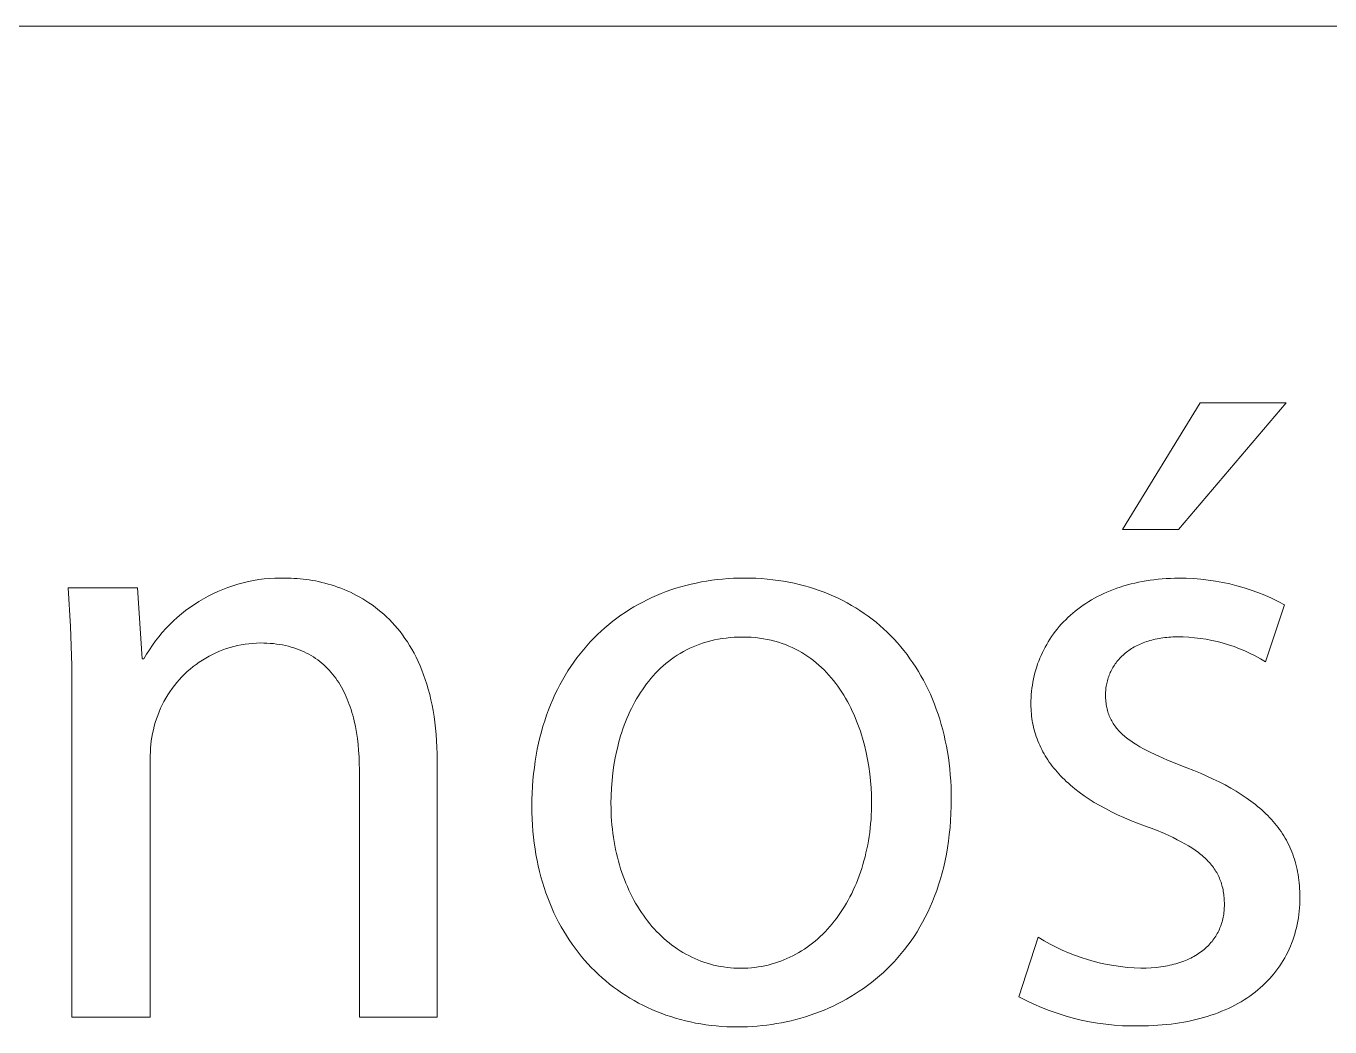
# Model space of a CAD drawing. Header units: millimetres. Extents: x 2840 to 6121, y 744 to 3036.
# Drawn here: x 5640.54 to 5688.84, y 798.66 to 835.74 of the extents above; entities that cross this region are included whole.
import ezdxf

# ---------------------------------------------------------------- set-up
doc = ezdxf.new("R2010")
doc.units = ezdxf.units.MM
doc.header["$MEASUREMENT"] = 0
doc.layers.add('Domyślny', color=7, linetype='Continuous', true_color=0x000000)

msp = doc.modelspace()

# ---------------------------------------------------------------- linework, layer by layer
at = {"layer": 'Domyślny', "color": 18, "lineweight": 15, "true_color": 0x000000}
for p, q in [((4880.999, 835.742), (6117.84, 835.742)), ((5681.152, 817.088), (5684.036, 821.787)), ((5687.227, 821.787), (5683.228, 817.088)), ((5684.036, 821.787), (5687.227, 821.787)), ((5683.228, 817.088), (5681.152, 817.088)), ((5642.184, 813.493), (5642.1, 814.931)), ((5642.1, 814.931), (5644.668, 814.931)), ((5644.668, 814.931), (5644.832, 812.297)), ((5647.823, 814.872), (5648.008, 814.943)), ((5648.008, 814.943), (5648.196, 815.007)), ((5648.196, 815.007), (5648.386, 815.065)), ((5648.386, 815.065), (5648.578, 815.117)), ((5648.578, 815.117), (5648.771, 815.162)), ((5648.771, 815.162), (5648.966, 815.201)), ((5648.966, 815.201), (5649.162, 815.233)), ((5649.162, 815.233), (5649.359, 815.258)), ((5649.359, 815.258), (5649.557, 815.276)), ((5649.557, 815.276), (5649.755, 815.288)), ((5649.755, 815.288), (5649.954, 815.293)), ((5649.954, 815.293), (5650.153, 815.291)), ((5650.153, 815.291), (5650.257, 815.29)), ((5650.257, 815.29), (5650.363, 815.287)), ((5650.363, 815.287), (5650.47, 815.282)), ((5650.47, 815.282), (5650.579, 815.275)), ((5650.579, 815.275), (5650.69, 815.266)), ((5650.69, 815.266), (5650.801, 815.254)), ((5650.801, 815.254), (5650.914, 815.24)), ((5650.914, 815.24), (5651.028, 815.224)), ((5651.028, 815.224), (5651.142, 815.205)), ((5651.142, 815.205), (5651.258, 815.184)), ((5651.258, 815.184), (5651.374, 815.16)), ((5651.374, 815.16), (5651.491, 815.133)), ((5651.491, 815.133), (5651.608, 815.104)), ((5651.608, 815.104), (5651.725, 815.072)), ((5651.725, 815.072), (5651.843, 815.037)), ((5651.843, 815.037), (5651.961, 815)), ((5651.961, 815), (5652.079, 814.959)), ((5652.079, 814.959), (5652.198, 814.915)), ((5664.612, 814.913), (5664.797, 814.969)), ((5664.797, 814.969), (5664.983, 815.02)), ((5664.983, 815.02), (5665.172, 815.067)), ((5665.172, 815.067), (5665.363, 815.109)), ((5665.363, 815.109), (5665.555, 815.148)), ((5665.555, 815.148), (5665.749, 815.181)), ((5665.749, 815.181), (5665.945, 815.211)), ((5665.945, 815.211), (5666.143, 815.235)), ((5666.143, 815.235), (5666.342, 815.256)), ((5666.342, 815.256), (5666.543, 815.272)), ((5666.543, 815.272), (5666.746, 815.283)), ((5666.746, 815.283), (5666.949, 815.29)), ((5666.949, 815.29), (5667.155, 815.292)), ((5667.155, 815.292), (5667.368, 815.29)), ((5667.368, 815.29), (5667.578, 815.283)), ((5667.578, 815.283), (5667.787, 815.271)), ((5667.787, 815.271), (5667.993, 815.254)), ((5667.993, 815.254), (5668.197, 815.232)), ((5668.197, 815.232), (5668.399, 815.206)), ((5668.399, 815.206), (5668.598, 815.175)), ((5668.598, 815.175), (5668.795, 815.14)), ((5668.795, 815.14), (5668.989, 815.1)), ((5668.989, 815.1), (5669.181, 815.056)), ((5669.181, 815.056), (5669.371, 815.007)), ((5669.371, 815.007), (5669.557, 814.954)), ((5669.557, 814.954), (5669.741, 814.896)), ((5680.95, 814.916), (5681.077, 814.96)), ((5681.077, 814.96), (5681.207, 815)), ((5681.207, 815), (5681.339, 815.039)), ((5681.339, 815.039), (5681.474, 815.074)), ((5681.474, 815.074), (5681.61, 815.107)), ((5681.61, 815.107), (5681.749, 815.138)), ((5681.749, 815.138), (5681.889, 815.165)), ((5681.889, 815.165), (5682.032, 815.19)), ((5682.032, 815.19), (5682.177, 815.212)), ((5682.177, 815.212), (5682.324, 815.231)), ((5682.324, 815.231), (5682.473, 815.248)), ((5682.473, 815.248), (5682.624, 815.261)), ((5682.624, 815.261), (5682.778, 815.272)), ((5682.778, 815.272), (5682.933, 815.28)), ((5682.933, 815.28), (5683.09, 815.284)), ((5683.09, 815.284), (5683.25, 815.286)), ((5683.25, 815.286), (5683.521, 815.283)), ((5683.521, 815.283), (5683.793, 815.271)), ((5683.793, 815.271), (5684.064, 815.25)), ((5684.064, 815.25), (5684.334, 815.22)), ((5684.334, 815.22), (5684.603, 815.181)), ((5684.603, 815.181), (5684.87, 815.132)), ((5684.87, 815.132), (5685.136, 815.075)), ((5685.136, 815.075), (5685.399, 815.009)), ((5685.399, 815.009), (5685.661, 814.934)), ((5685.661, 814.934), (5685.919, 814.85)), ((5646.937, 814.425), (5647.108, 814.527)), ((5647.108, 814.527), (5647.282, 814.622)), ((5647.282, 814.622), (5647.459, 814.711)), ((5647.459, 814.711), (5647.64, 814.795)), ((5647.64, 814.795), (5647.823, 814.872)), ((5652.198, 814.915), (5652.315, 814.868)), ((5652.315, 814.868), (5652.433, 814.818)), ((5652.433, 814.818), (5652.551, 814.765)), ((5652.551, 814.765), (5652.667, 814.709)), ((5652.667, 814.709), (5652.784, 814.649)), ((5652.784, 814.649), (5652.899, 814.586)), ((5652.899, 814.586), (5653.014, 814.519)), ((5653.014, 814.519), (5653.128, 814.449)), ((5653.128, 814.449), (5653.241, 814.375)), ((5663.381, 814.405), (5663.55, 814.49)), ((5663.55, 814.49), (5663.721, 814.571)), ((5663.721, 814.571), (5663.895, 814.648)), ((5663.895, 814.648), (5664.071, 814.721)), ((5664.071, 814.721), (5664.249, 814.789)), ((5664.249, 814.789), (5664.429, 814.853)), ((5664.429, 814.853), (5664.612, 814.913)), ((5669.741, 814.896), (5669.923, 814.834)), ((5669.923, 814.834), (5670.102, 814.768)), ((5670.102, 814.768), (5670.278, 814.697)), ((5670.278, 814.697), (5670.451, 814.623)), ((5670.451, 814.623), (5670.622, 814.544)), ((5670.622, 814.544), (5670.79, 814.461)), ((5670.79, 814.461), (5670.955, 814.374)), ((5679.905, 814.419), (5680.011, 814.484)), ((5680.011, 814.484), (5680.121, 814.546)), ((5680.121, 814.546), (5680.232, 814.606)), ((5680.232, 814.606), (5680.346, 814.663)), ((5680.346, 814.663), (5680.462, 814.719)), ((5680.462, 814.719), (5680.581, 814.772)), ((5680.581, 814.772), (5680.701, 814.822)), ((5680.701, 814.822), (5680.825, 814.87)), ((5680.825, 814.87), (5680.95, 814.916)), ((5685.919, 814.85), (5686.175, 814.757)), ((5686.175, 814.757), (5686.427, 814.656)), ((5686.427, 814.656), (5686.676, 814.546)), ((5686.676, 814.546), (5686.92, 814.428)), ((5646.139, 813.836), (5646.291, 813.964)), ((5646.291, 813.964), (5646.446, 814.088)), ((5646.446, 814.088), (5646.606, 814.206)), ((5646.606, 814.206), (5646.77, 814.318)), ((5646.77, 814.318), (5646.937, 814.425)), ((5653.241, 814.375), (5653.353, 814.298)), ((5653.353, 814.298), (5653.464, 814.217)), ((5653.464, 814.217), (5653.574, 814.132)), ((5653.574, 814.132), (5653.682, 814.043)), ((5653.682, 814.043), (5653.788, 813.95)), ((5662.576, 813.917), (5662.732, 814.022)), ((5662.732, 814.022), (5662.89, 814.124)), ((5662.89, 814.124), (5663.051, 814.222)), ((5663.051, 814.222), (5663.215, 814.315)), ((5663.215, 814.315), (5663.381, 814.405)), ((5670.955, 814.374), (5671.117, 814.282)), ((5671.117, 814.282), (5671.276, 814.187)), ((5671.276, 814.187), (5671.432, 814.088)), ((5671.432, 814.088), (5671.585, 813.985)), ((5671.585, 813.985), (5671.735, 813.878)), ((5679.225, 813.912), (5679.314, 813.99)), ((5679.314, 813.99), (5679.407, 814.067)), ((5679.407, 814.067), (5679.501, 814.141)), ((5679.501, 814.141), (5679.599, 814.214)), ((5679.599, 814.214), (5679.698, 814.284)), ((5679.698, 814.284), (5679.8, 814.353)), ((5679.8, 814.353), (5679.905, 814.419)), ((5687.161, 814.302), (5686.451, 812.194)), ((5686.92, 814.428), (5687.161, 814.302)), ((5642.227, 812.054), (5642.184, 813.493)), ((5645.713, 813.42), (5645.85, 813.563)), ((5645.85, 813.563), (5645.992, 813.702)), ((5645.992, 813.702), (5646.139, 813.836)), ((5653.788, 813.95), (5653.893, 813.853)), ((5653.893, 813.853), (5653.996, 813.752)), ((5653.996, 813.752), (5654.098, 813.648)), ((5654.098, 813.648), (5654.197, 813.538)), ((5654.197, 813.538), (5654.295, 813.425)), ((5661.982, 813.453), (5662.126, 813.575)), ((5662.126, 813.575), (5662.273, 813.693)), ((5662.273, 813.693), (5662.423, 813.807)), ((5662.423, 813.807), (5662.576, 813.917)), ((5671.735, 813.878), (5671.882, 813.767)), ((5671.882, 813.767), (5672.026, 813.653)), ((5672.026, 813.653), (5672.166, 813.534)), ((5672.166, 813.534), (5672.304, 813.412)), ((5678.74, 813.403), (5678.814, 813.492)), ((5678.814, 813.492), (5678.891, 813.58)), ((5678.891, 813.58), (5678.971, 813.665)), ((5678.971, 813.665), (5679.053, 813.749)), ((5679.053, 813.749), (5679.138, 813.831)), ((5679.138, 813.831), (5679.225, 813.912)), ((5645.331, 812.963), (5645.453, 813.119)), ((5645.453, 813.119), (5645.58, 813.272)), ((5645.58, 813.272), (5645.713, 813.42)), ((5654.295, 813.425), (5654.39, 813.307)), ((5654.39, 813.307), (5654.483, 813.185)), ((5654.483, 813.185), (5654.574, 813.059)), ((5654.574, 813.059), (5654.662, 812.928)), ((5661.437, 812.926), (5661.569, 813.063)), ((5661.569, 813.063), (5661.703, 813.197)), ((5661.703, 813.197), (5661.841, 813.327)), ((5661.841, 813.327), (5661.982, 813.453)), ((5666.039, 812.998), (5665.9, 812.966)), ((5666.181, 813.027), (5666.039, 812.998)), ((5666.325, 813.051), (5666.181, 813.027)), ((5666.472, 813.071), (5666.325, 813.051)), ((5666.622, 813.087), (5666.472, 813.071)), ((5666.775, 813.098), (5666.622, 813.087)), ((5666.931, 813.105), (5666.775, 813.098)), ((5667.089, 813.107), (5666.931, 813.105)), ((5667.248, 813.105), (5667.089, 813.107)), ((5667.404, 813.097), (5667.248, 813.105)), ((5667.556, 813.085), (5667.404, 813.097)), ((5667.706, 813.068), (5667.556, 813.085)), ((5667.853, 813.047), (5667.706, 813.068)), ((5667.997, 813.021), (5667.853, 813.047)), ((5668.138, 812.99), (5667.997, 813.021)), ((5668.276, 812.955), (5668.138, 812.99)), ((5672.304, 813.412), (5672.438, 813.286)), ((5672.438, 813.286), (5672.569, 813.157)), ((5672.569, 813.157), (5672.697, 813.024)), ((5672.697, 813.024), (5672.821, 812.887)), ((5678.407, 812.934), (5678.468, 813.031)), ((5678.468, 813.031), (5678.532, 813.126)), ((5678.532, 813.126), (5678.599, 813.22)), ((5678.599, 813.22), (5678.668, 813.312)), ((5678.668, 813.312), (5678.74, 813.403)), ((5682.24, 812.996), (5682.176, 812.979)), ((5682.306, 813.013), (5682.24, 812.996)), ((5682.373, 813.028), (5682.306, 813.013)), ((5682.441, 813.042), (5682.373, 813.028)), ((5682.51, 813.055), (5682.441, 813.042)), ((5682.581, 813.067), (5682.51, 813.055)), ((5682.652, 813.077), (5682.581, 813.067)), ((5682.725, 813.086), (5682.652, 813.077)), ((5682.798, 813.094), (5682.725, 813.086)), ((5682.873, 813.1), (5682.798, 813.094)), ((5682.949, 813.105), (5682.873, 813.1)), ((5683.026, 813.109), (5682.949, 813.105)), ((5683.105, 813.111), (5683.026, 813.109)), ((5683.184, 813.111), (5683.105, 813.111)), ((5683.399, 813.109), (5683.184, 813.111)), ((5683.614, 813.099), (5683.399, 813.109)), ((5683.828, 813.081), (5683.614, 813.099)), ((5684.041, 813.056), (5683.828, 813.081)), ((5684.253, 813.023), (5684.041, 813.056)), ((5684.464, 812.984), (5684.253, 813.023)), ((5644.997, 812.469), (5645.103, 812.637)), ((5645.103, 812.637), (5645.214, 812.802)), ((5645.214, 812.802), (5645.331, 812.963)), ((5647.569, 812.522), (5647.442, 812.462)), ((5647.699, 812.579), (5647.569, 812.522)), ((5647.831, 812.63), (5647.699, 812.579)), ((5647.964, 812.677), (5647.831, 812.63)), ((5648.099, 812.719), (5647.964, 812.677)), ((5648.235, 812.757), (5648.099, 812.719)), ((5648.372, 812.79), (5648.235, 812.757)), ((5648.511, 812.818), (5648.372, 812.79)), ((5648.65, 812.842), (5648.511, 812.818)), ((5648.79, 812.861), (5648.65, 812.842)), ((5648.931, 812.874), (5648.79, 812.861)), ((5649.072, 812.883), (5648.931, 812.874)), ((5649.213, 812.887), (5649.072, 812.883)), ((5649.339, 812.886), (5649.213, 812.887)), ((5649.462, 812.881), (5649.339, 812.886)), ((5649.583, 812.874), (5649.462, 812.881)), ((5649.701, 812.863), (5649.583, 812.874)), ((5649.816, 812.849), (5649.701, 812.863)), ((5649.93, 812.833), (5649.816, 812.849)), ((5650.04, 812.813), (5649.93, 812.833)), ((5650.149, 812.791), (5650.04, 812.813)), ((5650.255, 812.766), (5650.149, 812.791)), ((5650.358, 812.738), (5650.255, 812.766)), ((5650.459, 812.707), (5650.358, 812.738)), ((5650.558, 812.674), (5650.459, 812.707)), ((5650.654, 812.638), (5650.558, 812.674)), ((5650.749, 812.599), (5650.654, 812.638)), ((5650.84, 812.558), (5650.749, 812.599)), ((5650.93, 812.514), (5650.84, 812.558)), ((5651.017, 812.468), (5650.93, 812.514)), ((5654.662, 812.928), (5654.747, 812.793)), ((5654.747, 812.793), (5654.83, 812.652)), ((5654.83, 812.652), (5654.911, 812.508)), ((5654.911, 812.508), (5654.988, 812.358)), ((5661.062, 812.489), (5661.184, 812.639)), ((5661.184, 812.639), (5661.309, 812.784)), ((5661.309, 812.784), (5661.437, 812.926)), ((5664.888, 812.568), (5664.773, 812.502)), ((5665.005, 812.631), (5664.888, 812.568)), ((5665.125, 812.69), (5665.005, 812.631)), ((5665.247, 812.745), (5665.125, 812.69)), ((5665.372, 812.797), (5665.247, 812.745)), ((5665.5, 812.845), (5665.372, 812.797)), ((5665.631, 812.889), (5665.5, 812.845)), ((5665.764, 812.929), (5665.631, 812.889)), ((5665.9, 812.966), (5665.764, 812.929)), ((5668.411, 812.916), (5668.276, 812.955)), ((5668.544, 812.873), (5668.411, 812.916)), ((5668.673, 812.826), (5668.544, 812.873)), ((5668.8, 812.775), (5668.673, 812.826)), ((5668.923, 812.72), (5668.8, 812.775)), ((5669.044, 812.661), (5668.923, 812.72)), ((5669.162, 812.598), (5669.044, 812.661)), ((5669.278, 812.532), (5669.162, 812.598)), ((5669.39, 812.463), (5669.278, 812.532)), ((5672.821, 812.887), (5672.942, 812.747)), ((5672.942, 812.747), (5673.06, 812.603)), ((5673.06, 812.603), (5673.174, 812.456)), ((5678.141, 812.428), (5678.189, 812.532)), ((5678.189, 812.532), (5678.239, 812.634)), ((5678.239, 812.634), (5678.292, 812.735)), ((5678.292, 812.735), (5678.348, 812.835)), ((5678.348, 812.835), (5678.407, 812.934)), ((5681.26, 812.51), (5681.217, 812.474)), ((5681.304, 812.545), (5681.26, 812.51)), ((5681.35, 812.58), (5681.304, 812.545)), ((5681.396, 812.614), (5681.35, 812.58)), ((5681.444, 812.646), (5681.396, 812.614)), ((5681.493, 812.678), (5681.444, 812.646)), ((5681.543, 812.709), (5681.493, 812.678)), ((5681.595, 812.739), (5681.543, 812.709)), ((5681.648, 812.767), (5681.595, 812.739)), ((5681.702, 812.795), (5681.648, 812.767)), ((5681.757, 812.822), (5681.702, 812.795)), ((5681.813, 812.848), (5681.757, 812.822)), ((5681.871, 812.872), (5681.813, 812.848)), ((5681.929, 812.896), (5681.871, 812.872)), ((5681.989, 812.918), (5681.929, 812.896)), ((5682.05, 812.94), (5681.989, 812.918)), ((5682.112, 812.96), (5682.05, 812.94)), ((5682.176, 812.979), (5682.112, 812.96)), ((5684.674, 812.936), (5684.464, 812.984)), ((5684.882, 812.882), (5684.674, 812.936)), ((5685.088, 812.82), (5684.882, 812.882)), ((5685.291, 812.751), (5685.088, 812.82)), ((5685.492, 812.675), (5685.291, 812.751)), ((5685.69, 812.593), (5685.492, 812.675)), ((5685.886, 812.503), (5685.69, 812.593)), ((5642.231, 810.615), (5642.227, 812.054)), ((5644.832, 812.297), (5644.897, 812.297)), ((5644.897, 812.297), (5644.997, 812.469)), ((5646.839, 812.096), (5646.726, 812.01)), ((5646.954, 812.177), (5646.839, 812.096)), ((5647.072, 812.255), (5646.954, 812.177)), ((5647.193, 812.328), (5647.072, 812.255)), ((5647.316, 812.397), (5647.193, 812.328)), ((5647.442, 812.462), (5647.316, 812.397)), ((5651.102, 812.42), (5651.017, 812.468)), ((5651.185, 812.368), (5651.102, 812.42)), ((5651.265, 812.315), (5651.185, 812.368)), ((5651.343, 812.259), (5651.265, 812.315)), ((5651.42, 812.201), (5651.343, 812.259)), ((5651.494, 812.141), (5651.42, 812.201)), ((5651.565, 812.078), (5651.494, 812.141)), ((5651.635, 812.013), (5651.565, 812.078)), ((5654.988, 812.358), (5655.062, 812.204)), ((5655.062, 812.204), (5655.133, 812.044)), ((5655.133, 812.044), (5655.202, 811.88)), ((5660.719, 812.019), (5660.83, 812.179)), ((5660.83, 812.179), (5660.944, 812.336)), ((5660.944, 812.336), (5661.062, 812.489)), ((5664.142, 812.04), (5664.046, 811.952)), ((5664.241, 812.125), (5664.142, 812.04)), ((5664.342, 812.206), (5664.241, 812.125)), ((5664.446, 812.285), (5664.342, 812.206)), ((5664.552, 812.361), (5664.446, 812.285)), ((5664.661, 812.433), (5664.552, 812.361)), ((5664.773, 812.502), (5664.661, 812.433)), ((5669.5, 812.39), (5669.39, 812.463)), ((5669.607, 812.314), (5669.5, 812.39)), ((5669.712, 812.234), (5669.607, 812.314)), ((5669.814, 812.152), (5669.712, 812.234)), ((5669.913, 812.066), (5669.814, 812.152)), ((5670.009, 811.978), (5669.913, 812.066)), ((5673.174, 812.456), (5673.284, 812.306)), ((5673.284, 812.306), (5673.391, 812.152)), ((5673.391, 812.152), (5673.495, 811.995)), ((5677.978, 812), (5678.014, 812.109)), ((5678.014, 812.109), (5678.054, 812.216)), ((5678.054, 812.216), (5678.096, 812.323)), ((5678.096, 812.323), (5678.141, 812.428)), ((5680.858, 812.066), (5680.829, 812.022)), ((5680.888, 812.11), (5680.858, 812.066)), ((5680.92, 812.154), (5680.888, 812.11)), ((5680.952, 812.196), (5680.92, 812.154)), ((5680.987, 812.238), (5680.952, 812.196)), ((5681.022, 812.28), (5680.987, 812.238)), ((5681.058, 812.32), (5681.022, 812.28)), ((5681.096, 812.36), (5681.058, 812.32)), ((5681.135, 812.398), (5681.096, 812.36)), ((5681.176, 812.436), (5681.135, 812.398)), ((5681.217, 812.474), (5681.176, 812.436)), ((5686.078, 812.406), (5685.886, 812.503)), ((5686.266, 812.303), (5686.078, 812.406)), ((5686.451, 812.194), (5686.266, 812.303)), ((5646.307, 811.632), (5646.211, 811.528)), ((5646.407, 811.732), (5646.307, 811.632)), ((5646.51, 811.828), (5646.407, 811.732)), ((5646.616, 811.921), (5646.51, 811.828)), ((5646.726, 812.01), (5646.616, 811.921)), ((5651.703, 811.946), (5651.635, 812.013)), ((5651.768, 811.877), (5651.703, 811.946)), ((5651.832, 811.806), (5651.768, 811.877)), ((5651.893, 811.733), (5651.832, 811.806)), ((5651.952, 811.657), (5651.893, 811.733)), ((5652.009, 811.58), (5651.952, 811.657)), ((5652.065, 811.501), (5652.009, 811.58)), ((5655.202, 811.88), (5655.266, 811.711)), ((5655.266, 811.711), (5655.328, 811.537)), ((5660.408, 811.514), (5660.508, 811.686)), ((5660.508, 811.686), (5660.611, 811.854)), ((5660.611, 811.854), (5660.719, 812.019)), ((5663.687, 811.575), (5663.604, 811.474)), ((5663.773, 811.673), (5663.687, 811.575)), ((5663.861, 811.769), (5663.773, 811.673)), ((5663.952, 811.862), (5663.861, 811.769)), ((5664.046, 811.952), (5663.952, 811.862)), ((5670.103, 811.887), (5670.009, 811.978)), ((5670.194, 811.793), (5670.103, 811.887)), ((5670.282, 811.696), (5670.194, 811.793)), ((5670.368, 811.597), (5670.282, 811.696)), ((5670.451, 811.495), (5670.368, 811.597)), ((5673.495, 811.995), (5673.594, 811.835)), ((5673.594, 811.835), (5673.691, 811.671)), ((5673.691, 811.671), (5673.783, 811.504)), ((5677.838, 811.441), (5677.86, 811.555)), ((5677.86, 811.555), (5677.885, 811.668)), ((5677.885, 811.668), (5677.913, 811.78)), ((5677.913, 811.78), (5677.944, 811.89)), ((5677.944, 811.89), (5677.978, 812)), ((5680.612, 811.541), (5680.598, 811.49)), ((5680.628, 811.592), (5680.612, 811.541)), ((5680.645, 811.642), (5680.628, 811.592)), ((5680.663, 811.691), (5680.645, 811.642)), ((5680.683, 811.74), (5680.663, 811.691)), ((5680.704, 811.789), (5680.683, 811.74)), ((5680.727, 811.836), (5680.704, 811.789)), ((5680.75, 811.884), (5680.727, 811.836)), ((5680.775, 811.93), (5680.75, 811.884)), ((5680.802, 811.976), (5680.775, 811.93)), ((5680.829, 812.022), (5680.802, 811.976)), ((5645.863, 811.083), (5645.786, 810.965)), ((5645.944, 811.199), (5645.863, 811.083)), ((5646.029, 811.312), (5645.944, 811.199)), ((5646.118, 811.422), (5646.029, 811.312)), ((5646.211, 811.528), (5646.118, 811.422)), ((5652.118, 811.42), (5652.065, 811.501)), ((5652.169, 811.337), (5652.118, 811.42)), ((5652.219, 811.253), (5652.169, 811.337)), ((5652.266, 811.166), (5652.219, 811.253)), ((5652.312, 811.078), (5652.266, 811.166)), ((5652.355, 810.989), (5652.312, 811.078)), ((5655.328, 811.537), (5655.385, 811.357)), ((5655.385, 811.357), (5655.439, 811.173)), ((5655.439, 811.173), (5655.49, 810.983)), ((5660.131, 810.977), (5660.219, 811.16)), ((5660.219, 811.16), (5660.312, 811.339)), ((5660.312, 811.339), (5660.408, 811.514)), ((5663.369, 811.157), (5663.295, 811.047)), ((5663.445, 811.265), (5663.369, 811.157)), ((5663.523, 811.37), (5663.445, 811.265)), ((5663.604, 811.474), (5663.523, 811.37)), ((5670.532, 811.392), (5670.451, 811.495)), ((5670.61, 811.285), (5670.532, 811.392)), ((5670.686, 811.177), (5670.61, 811.285)), ((5670.759, 811.067), (5670.686, 811.177)), ((5670.829, 810.954), (5670.759, 811.067)), ((5673.783, 811.504), (5673.872, 811.334)), ((5673.872, 811.334), (5673.957, 811.161)), ((5673.957, 811.161), (5674.038, 810.985)), ((5677.778, 810.977), (5677.789, 811.094)), ((5677.789, 811.094), (5677.802, 811.211)), ((5677.802, 811.211), (5677.819, 811.326)), ((5677.819, 811.326), (5677.838, 811.441)), ((5680.532, 811.068), (5680.53, 811.014)), ((5680.535, 811.122), (5680.532, 811.068)), ((5680.54, 811.176), (5680.535, 811.122)), ((5680.546, 811.229), (5680.54, 811.176)), ((5680.554, 811.282), (5680.546, 811.229)), ((5680.563, 811.335), (5680.554, 811.282)), ((5680.573, 811.387), (5680.563, 811.335)), ((5680.585, 811.439), (5680.573, 811.387)), ((5680.598, 811.49), (5680.585, 811.439)), ((5642.231, 799.022), (5642.231, 810.615)), ((5645.579, 810.595), (5645.519, 810.467)), ((5645.644, 810.721), (5645.579, 810.595)), ((5645.713, 810.844), (5645.644, 810.721)), ((5645.786, 810.965), (5645.713, 810.844)), ((5652.397, 810.897), (5652.355, 810.989)), ((5652.437, 810.804), (5652.397, 810.897)), ((5652.475, 810.71), (5652.437, 810.804)), ((5652.511, 810.613), (5652.475, 810.71)), ((5652.546, 810.516), (5652.511, 810.613)), ((5655.49, 810.983), (5655.537, 810.787)), ((5655.537, 810.787), (5655.579, 810.587)), ((5655.579, 810.587), (5655.618, 810.381)), ((5659.89, 810.406), (5659.966, 810.6)), ((5659.966, 810.6), (5660.047, 810.79)), ((5660.047, 810.79), (5660.131, 810.977)), ((5663.027, 810.585), (5662.966, 810.465)), ((5663.091, 810.704), (5663.027, 810.585)), ((5663.156, 810.82), (5663.091, 810.704)), ((5663.225, 810.934), (5663.156, 810.82)), ((5663.295, 811.047), (5663.225, 810.934)), ((5670.897, 810.84), (5670.829, 810.954)), ((5670.963, 810.724), (5670.897, 810.84)), ((5671.026, 810.606), (5670.963, 810.724)), ((5671.087, 810.487), (5671.026, 810.606)), ((5674.038, 810.985), (5674.116, 810.806)), ((5674.116, 810.806), (5674.189, 810.624)), ((5674.189, 810.624), (5674.259, 810.439)), ((5677.765, 810.62), (5677.766, 810.74)), ((5677.766, 810.531), (5677.765, 810.62)), ((5677.766, 810.74), (5677.771, 810.859)), ((5677.771, 810.859), (5677.778, 810.977)), ((5680.53, 811.014), (5680.529, 810.959)), ((5680.529, 810.959), (5680.53, 810.898)), ((5680.53, 810.898), (5680.532, 810.837)), ((5680.532, 810.837), (5680.535, 810.778)), ((5680.535, 810.778), (5680.54, 810.719)), ((5680.54, 810.719), (5680.547, 810.662)), ((5680.547, 810.662), (5680.554, 810.606)), ((5680.554, 810.606), (5680.563, 810.55)), ((5645.412, 810.206), (5645.365, 810.072)), ((5645.463, 810.337), (5645.412, 810.206)), ((5645.519, 810.467), (5645.463, 810.337)), ((5652.578, 810.417), (5652.546, 810.516)), ((5652.609, 810.316), (5652.578, 810.417)), ((5652.639, 810.214), (5652.609, 810.316)), ((5652.666, 810.111), (5652.639, 810.214)), ((5652.692, 810.007), (5652.666, 810.111)), ((5655.618, 810.381), (5655.652, 810.169)), ((5655.652, 810.169), (5655.683, 809.952)), ((5659.75, 810.008), (5659.818, 810.209)), ((5659.818, 810.209), (5659.89, 810.406)), ((5662.798, 810.095), (5662.747, 809.968)), ((5662.852, 810.22), (5662.798, 810.095)), ((5662.908, 810.343), (5662.852, 810.22)), ((5662.966, 810.465), (5662.908, 810.343)), ((5671.145, 810.366), (5671.087, 810.487)), ((5671.201, 810.244), (5671.145, 810.366)), ((5671.255, 810.121), (5671.201, 810.244)), ((5671.306, 809.996), (5671.255, 810.121)), ((5674.259, 810.439), (5674.325, 810.251)), ((5674.325, 810.251), (5674.387, 810.06)), ((5677.769, 810.443), (5677.766, 810.531)), ((5677.774, 810.355), (5677.769, 810.443)), ((5677.781, 810.268), (5677.774, 810.355)), ((5677.79, 810.181), (5677.781, 810.268)), ((5677.801, 810.094), (5677.79, 810.181)), ((5677.814, 810.008), (5677.801, 810.094)), ((5680.563, 810.55), (5680.574, 810.496)), ((5680.574, 810.496), (5680.586, 810.442)), ((5680.586, 810.442), (5680.599, 810.389)), ((5680.599, 810.389), (5680.614, 810.337)), ((5680.614, 810.337), (5680.63, 810.286)), ((5680.63, 810.286), (5680.648, 810.236)), ((5680.648, 810.236), (5680.667, 810.187)), ((5680.667, 810.187), (5680.688, 810.138)), ((5680.688, 810.138), (5680.71, 810.09)), ((5680.71, 810.09), (5680.733, 810.043)), ((5645.252, 809.672), (5645.222, 809.538)), ((5645.285, 809.805), (5645.252, 809.672)), ((5645.323, 809.937), (5645.285, 809.805)), ((5645.365, 810.072), (5645.323, 809.937)), ((5652.738, 809.794), (5652.692, 810.007)), ((5652.778, 809.576), (5652.738, 809.794)), ((5655.683, 809.952), (5655.708, 809.729)), ((5655.708, 809.729), (5655.73, 809.501)), ((5659.628, 809.596), (5659.687, 809.804)), ((5659.687, 809.804), (5659.75, 810.008)), ((5662.651, 809.71), (5662.607, 809.579)), ((5662.698, 809.84), (5662.651, 809.71)), ((5662.747, 809.968), (5662.698, 809.84)), ((5671.355, 809.87), (5671.306, 809.996)), ((5671.401, 809.743), (5671.355, 809.87)), ((5671.445, 809.615), (5671.401, 809.743)), ((5671.487, 809.487), (5671.445, 809.615)), ((5674.387, 810.06), (5674.445, 809.866)), ((5674.445, 809.866), (5674.498, 809.669)), ((5674.498, 809.669), (5674.548, 809.47)), ((5677.829, 809.923), (5677.814, 810.008)), ((5677.846, 809.838), (5677.829, 809.923)), ((5677.865, 809.753), (5677.846, 809.838)), ((5677.886, 809.669), (5677.865, 809.753)), ((5677.909, 809.586), (5677.886, 809.669)), ((5680.733, 810.043), (5680.758, 809.997)), ((5680.758, 809.997), (5680.785, 809.951)), ((5680.785, 809.951), (5680.813, 809.906)), ((5680.813, 809.906), (5680.842, 809.861)), ((5680.842, 809.861), (5680.873, 809.817)), ((5680.873, 809.817), (5680.905, 809.774)), ((5680.905, 809.774), (5680.939, 809.732)), ((5680.939, 809.732), (5680.974, 809.689)), ((5680.974, 809.689), (5681.011, 809.648)), ((5681.011, 809.648), (5681.049, 809.607)), ((5681.049, 809.607), (5681.089, 809.566)), ((5645.16, 809.131), (5645.147, 808.994)), ((5645.176, 809.267), (5645.16, 809.131)), ((5645.197, 809.403), (5645.176, 809.267)), ((5645.222, 809.538), (5645.197, 809.403)), ((5652.811, 809.354), (5652.778, 809.576)), ((5652.838, 809.128), (5652.811, 809.354)), ((5652.858, 808.898), (5652.838, 809.128)), ((5655.73, 809.501), (5655.747, 809.266)), ((5655.747, 809.266), (5655.759, 809.026)), ((5659.477, 808.951), (5659.522, 809.17)), ((5659.522, 809.17), (5659.573, 809.385)), ((5659.573, 809.385), (5659.628, 809.596)), ((5662.489, 809.18), (5662.454, 809.045)), ((5662.526, 809.314), (5662.489, 809.18)), ((5662.565, 809.447), (5662.526, 809.314)), ((5662.607, 809.579), (5662.565, 809.447)), ((5671.526, 809.357), (5671.487, 809.487)), ((5671.599, 809.097), (5671.526, 809.357)), ((5674.548, 809.47), (5674.593, 809.268)), ((5674.593, 809.268), (5674.635, 809.064)), ((5677.934, 809.503), (5677.909, 809.586)), ((5677.961, 809.421), (5677.934, 809.503)), ((5677.99, 809.339), (5677.961, 809.421)), ((5678.021, 809.258), (5677.99, 809.339)), ((5678.054, 809.177), (5678.021, 809.258)), ((5678.089, 809.097), (5678.054, 809.177)), ((5681.089, 809.566), (5681.13, 809.526)), ((5681.13, 809.526), (5681.173, 809.487)), ((5681.173, 809.487), (5681.217, 809.448)), ((5681.217, 809.448), (5681.262, 809.409)), ((5681.262, 809.409), (5681.31, 809.371)), ((5681.31, 809.371), (5681.358, 809.333)), ((5681.358, 809.333), (5681.409, 809.295)), ((5681.409, 809.295), (5681.461, 809.258)), ((5681.461, 809.258), (5681.569, 809.184)), ((5681.569, 809.184), (5681.683, 809.111)), ((5645.14, 808.857), (5645.137, 808.72)), ((5645.137, 808.72), (5645.138, 808.583)), ((5645.147, 808.994), (5645.14, 808.857)), ((5652.873, 808.665), (5652.858, 808.898)), ((5652.881, 808.429), (5652.873, 808.665)), ((5655.759, 809.026), (5655.766, 808.78)), ((5655.766, 808.78), (5655.769, 808.528)), ((5659.399, 808.505), (5659.435, 808.73)), ((5659.435, 808.73), (5659.477, 808.951)), ((5662.422, 808.908), (5662.364, 808.633)), ((5662.454, 809.045), (5662.422, 808.908)), ((5671.662, 808.835), (5671.599, 809.097)), ((5671.716, 808.571), (5671.662, 808.835)), ((5674.635, 809.064), (5674.672, 808.856)), ((5674.672, 808.856), (5674.705, 808.646)), ((5674.705, 808.646), (5674.733, 808.434)), ((5678.127, 809.017), (5678.089, 809.097)), ((5678.166, 808.939), (5678.127, 809.017)), ((5678.207, 808.86), (5678.166, 808.939)), ((5678.251, 808.782), (5678.207, 808.86)), ((5678.296, 808.705), (5678.251, 808.782)), ((5678.344, 808.628), (5678.296, 808.705)), ((5681.683, 809.111), (5681.803, 809.04)), ((5681.803, 809.04), (5681.93, 808.969)), ((5681.93, 808.969), (5682.063, 808.898)), ((5682.063, 808.898), (5682.202, 808.828)), ((5682.202, 808.828), (5682.5, 808.688)), ((5682.5, 808.688), (5682.822, 808.548)), ((5645.138, 808.583), (5645.138, 799.022)), ((5652.884, 808.189), (5652.881, 808.429)), ((5652.884, 799.022), (5652.884, 808.189)), ((5655.769, 808.528), (5655.769, 799.022)), ((5659.34, 808.044), (5659.367, 808.276)), ((5659.367, 808.276), (5659.399, 808.505)), ((5662.315, 808.355), (5662.275, 808.075)), ((5662.364, 808.633), (5662.315, 808.355)), ((5671.762, 808.307), (5671.716, 808.571)), ((5671.799, 808.044), (5671.762, 808.307)), ((5674.733, 808.434), (5674.758, 808.219)), ((5674.758, 808.219), (5674.778, 808.002)), ((5678.393, 808.552), (5678.344, 808.628)), ((5678.445, 808.477), (5678.393, 808.552)), ((5678.499, 808.402), (5678.445, 808.477)), ((5678.555, 808.328), (5678.499, 808.402)), ((5678.613, 808.255), (5678.555, 808.328)), ((5678.672, 808.182), (5678.613, 808.255)), ((5678.735, 808.109), (5678.672, 808.182)), ((5682.822, 808.548), (5683.545, 808.26)), ((5683.545, 808.26), (5683.8, 808.16)), ((5683.8, 808.16), (5684.047, 808.058)), ((5659.3, 807.571), (5659.317, 807.809)), ((5659.317, 807.809), (5659.34, 808.044)), ((5662.244, 807.794), (5662.223, 807.511)), ((5662.275, 808.075), (5662.244, 807.794)), ((5671.827, 807.782), (5671.799, 808.044)), ((5671.848, 807.522), (5671.827, 807.782)), ((5674.778, 808.002), (5674.793, 807.782)), ((5674.793, 807.782), (5674.805, 807.56)), ((5678.799, 808.038), (5678.735, 808.109)), ((5678.865, 807.967), (5678.799, 808.038)), ((5678.933, 807.896), (5678.865, 807.967)), ((5679.004, 807.827), (5678.933, 807.896)), ((5679.076, 807.758), (5679.004, 807.827)), ((5679.151, 807.689), (5679.076, 807.758)), ((5679.227, 807.622), (5679.151, 807.689)), ((5684.047, 808.058), (5684.287, 807.953)), ((5684.287, 807.953), (5684.518, 807.847)), ((5684.518, 807.847), (5684.742, 807.738)), ((5684.742, 807.738), (5684.957, 807.626)), ((5659.28, 807.084), (5659.287, 807.329)), ((5659.287, 807.329), (5659.3, 807.571)), ((5662.209, 807.228), (5662.205, 806.945)), ((5662.223, 807.511), (5662.209, 807.228)), ((5671.86, 807.264), (5671.848, 807.522)), ((5671.864, 807.01), (5671.86, 807.264)), ((5674.805, 807.56), (5674.811, 807.335)), ((5674.811, 807.335), (5674.814, 807.109)), ((5679.306, 807.555), (5679.227, 807.622)), ((5679.387, 807.488), (5679.306, 807.555)), ((5679.555, 807.358), (5679.387, 807.488)), ((5679.732, 807.23), (5679.555, 807.358)), ((5679.917, 807.105), (5679.732, 807.23)), ((5684.957, 807.626), (5685.165, 807.512)), ((5685.165, 807.512), (5685.365, 807.396)), ((5685.365, 807.396), (5685.556, 807.276)), ((5685.556, 807.276), (5685.74, 807.154)), ((5659.277, 806.836), (5659.28, 807.084)), ((5659.279, 806.602), (5659.277, 806.836)), ((5662.205, 806.945), (5662.207, 806.783)), ((5662.207, 806.783), (5662.211, 806.622)), ((5671.858, 806.677), (5671.862, 806.843)), ((5671.862, 806.843), (5671.864, 807.01)), ((5674.811, 806.836), (5674.802, 806.567)), ((5674.814, 807.109), (5674.811, 806.836)), ((5680.111, 806.983), (5679.917, 807.105)), ((5680.313, 806.865), (5680.111, 806.983)), ((5680.524, 806.749), (5680.313, 806.865)), ((5680.744, 806.636), (5680.524, 806.749)), ((5685.74, 807.154), (5685.916, 807.028)), ((5685.916, 807.028), (5686.001, 806.964)), ((5686.001, 806.964), (5686.083, 806.899)), ((5686.083, 806.899), (5686.164, 806.834)), ((5686.164, 806.834), (5686.243, 806.767)), ((5686.243, 806.767), (5686.32, 806.7)), ((5659.287, 806.371), (5659.279, 806.602)), ((5659.299, 806.143), (5659.287, 806.371)), ((5662.211, 806.622), (5662.218, 806.462)), ((5662.218, 806.462), (5662.228, 806.304)), ((5662.228, 806.304), (5662.241, 806.147)), ((5671.826, 806.189), (5671.84, 806.35)), ((5671.84, 806.35), (5671.85, 806.513)), ((5671.85, 806.513), (5671.858, 806.677)), ((5674.787, 806.304), (5674.767, 806.045)), ((5674.802, 806.567), (5674.787, 806.304)), ((5680.972, 806.526), (5680.744, 806.636)), ((5681.209, 806.419), (5680.972, 806.526)), ((5681.454, 806.316), (5681.209, 806.419)), ((5681.708, 806.216), (5681.454, 806.316)), ((5686.32, 806.7), (5686.395, 806.632)), ((5686.395, 806.632), (5686.467, 806.562)), ((5686.467, 806.562), (5686.538, 806.492)), ((5686.538, 806.492), (5686.607, 806.421)), ((5686.607, 806.421), (5686.674, 806.35)), ((5686.674, 806.35), (5686.738, 806.277)), ((5686.738, 806.277), (5686.801, 806.203)), ((5659.315, 805.917), (5659.299, 806.143)), ((5659.337, 805.695), (5659.315, 805.917)), ((5662.241, 806.147), (5662.257, 805.991)), ((5662.257, 805.991), (5662.276, 805.837)), ((5662.276, 805.837), (5662.297, 805.685)), ((5671.769, 805.716), (5671.791, 805.872)), ((5671.791, 805.872), (5671.81, 806.03)), ((5671.81, 806.03), (5671.826, 806.189)), ((5674.741, 805.791), (5674.71, 805.542)), ((5674.767, 806.045), (5674.741, 805.791)), ((5681.971, 806.119), (5681.708, 806.216)), ((5682.356, 805.972), (5681.971, 806.119)), ((5682.71, 805.824), (5682.356, 805.972)), ((5682.877, 805.75), (5682.71, 805.824)), ((5683.036, 805.675), (5682.877, 805.75)), ((5686.801, 806.203), (5686.861, 806.128)), ((5686.861, 806.128), (5686.92, 806.052)), ((5686.92, 806.052), (5686.977, 805.976)), ((5686.977, 805.976), (5687.031, 805.898)), ((5687.031, 805.898), (5687.084, 805.819)), ((5687.084, 805.819), (5687.134, 805.739)), ((5659.363, 805.475), (5659.337, 805.695)), ((5659.393, 805.258), (5659.363, 805.475)), ((5662.297, 805.685), (5662.321, 805.534)), ((5662.321, 805.534), (5662.348, 805.385)), ((5662.348, 805.385), (5662.377, 805.237)), ((5671.687, 805.259), (5671.717, 805.409)), ((5671.717, 805.409), (5671.744, 805.562)), ((5671.744, 805.562), (5671.769, 805.716)), ((5674.673, 805.298), (5674.631, 805.058)), ((5674.71, 805.542), (5674.673, 805.298)), ((5683.188, 805.6), (5683.036, 805.675)), ((5683.333, 805.525), (5683.188, 805.6)), ((5683.471, 805.448), (5683.333, 805.525)), ((5683.602, 805.371), (5683.471, 805.448)), ((5683.727, 805.293), (5683.602, 805.371)), ((5683.844, 805.213), (5683.727, 805.293)), ((5687.134, 805.739), (5687.182, 805.658)), ((5687.182, 805.658), (5687.229, 805.576)), ((5687.229, 805.576), (5687.273, 805.493)), ((5687.273, 805.493), (5687.315, 805.409)), ((5687.315, 805.409), (5687.356, 805.323)), ((5687.356, 805.323), (5687.394, 805.237)), ((5659.428, 805.045), (5659.393, 805.258)), ((5659.468, 804.834), (5659.428, 805.045)), ((5659.511, 804.626), (5659.468, 804.834)), ((5662.377, 805.237), (5662.409, 805.091)), ((5662.409, 805.091), (5662.444, 804.947)), ((5662.444, 804.947), (5662.481, 804.804)), ((5662.481, 804.804), (5662.521, 804.664)), ((5671.539, 804.675), (5671.58, 804.818)), ((5671.58, 804.818), (5671.618, 804.963)), ((5671.618, 804.963), (5671.654, 805.11)), ((5671.654, 805.11), (5671.687, 805.259)), ((5674.584, 804.823), (5674.532, 804.593)), ((5674.631, 805.058), (5674.584, 804.823)), ((5683.901, 805.173), (5683.844, 805.213)), ((5683.956, 805.132), (5683.901, 805.173)), ((5684.009, 805.091), (5683.956, 805.132)), ((5684.06, 805.05), (5684.009, 805.091)), ((5684.11, 805.009), (5684.06, 805.05)), ((5684.159, 804.967), (5684.11, 805.009)), ((5684.205, 804.924), (5684.159, 804.967)), ((5684.251, 804.881), (5684.205, 804.924)), ((5684.294, 804.838), (5684.251, 804.881)), ((5684.336, 804.795), (5684.294, 804.838)), ((5684.377, 804.75), (5684.336, 804.795)), ((5687.394, 805.237), (5687.43, 805.149)), ((5687.43, 805.149), (5687.464, 805.06)), ((5687.464, 805.06), (5687.496, 804.97)), ((5687.496, 804.97), (5687.526, 804.878)), ((5687.526, 804.878), (5687.554, 804.786)), ((5687.554, 804.786), (5687.58, 804.692)), ((5659.559, 804.421), (5659.511, 804.626)), ((5659.612, 804.219), (5659.559, 804.421)), ((5662.521, 804.664), (5662.563, 804.525)), ((5662.563, 804.525), (5662.608, 804.388)), ((5662.608, 804.388), (5662.655, 804.253)), ((5671.402, 804.258), (5671.45, 804.395)), ((5671.45, 804.395), (5671.496, 804.534)), ((5671.496, 804.534), (5671.539, 804.675)), ((5674.474, 804.367), (5674.412, 804.146)), ((5674.532, 804.593), (5674.474, 804.367)), ((5684.416, 804.706), (5684.377, 804.75)), ((5684.454, 804.661), (5684.416, 804.706)), ((5684.49, 804.615), (5684.454, 804.661)), ((5684.524, 804.569), (5684.49, 804.615)), ((5684.557, 804.522), (5684.524, 804.569)), ((5684.589, 804.475), (5684.557, 804.522)), ((5684.619, 804.427), (5684.589, 804.475)), ((5684.647, 804.379), (5684.619, 804.427)), ((5684.675, 804.33), (5684.647, 804.379)), ((5684.7, 804.28), (5684.675, 804.33)), ((5687.58, 804.692), (5687.604, 804.597)), ((5687.604, 804.597), (5687.626, 804.501)), ((5687.626, 804.501), (5687.645, 804.403)), ((5687.645, 804.403), (5687.663, 804.304)), ((5687.663, 804.304), (5687.678, 804.204)), ((5659.668, 804.02), (5659.612, 804.219)), ((5659.729, 803.825), (5659.668, 804.02)), ((5659.794, 803.632), (5659.729, 803.825)), ((5662.655, 804.253), (5662.705, 804.12)), ((5662.705, 804.12), (5662.757, 803.989)), ((5662.757, 803.989), (5662.812, 803.86)), ((5662.812, 803.86), (5662.869, 803.733)), ((5671.184, 803.732), (5671.242, 803.86)), ((5671.242, 803.86), (5671.298, 803.991)), ((5671.298, 803.991), (5671.351, 804.123)), ((5671.351, 804.123), (5671.402, 804.258)), ((5674.345, 803.93), (5674.274, 803.719)), ((5674.412, 804.146), (5674.345, 803.93)), ((5684.725, 804.23), (5684.7, 804.28)), ((5684.748, 804.179), (5684.725, 804.23)), ((5684.769, 804.128), (5684.748, 804.179)), ((5684.789, 804.075), (5684.769, 804.128)), ((5684.808, 804.022), (5684.789, 804.075)), ((5684.825, 803.969), (5684.808, 804.022)), ((5684.842, 803.915), (5684.825, 803.969)), ((5684.856, 803.86), (5684.842, 803.915)), ((5684.87, 803.804), (5684.856, 803.86)), ((5687.678, 804.204), (5687.692, 804.102)), ((5687.692, 804.102), (5687.703, 803.999)), ((5687.703, 803.999), (5687.713, 803.895)), ((5687.713, 803.895), (5687.72, 803.789)), ((5659.863, 803.443), (5659.794, 803.632)), ((5659.936, 803.257), (5659.863, 803.443)), ((5662.869, 803.733), (5662.928, 803.608)), ((5662.928, 803.608), (5662.989, 803.485)), ((5662.989, 803.485), (5663.053, 803.365)), ((5663.053, 803.365), (5663.119, 803.247)), ((5670.929, 803.242), (5670.996, 803.361)), ((5670.996, 803.361), (5671.061, 803.482)), ((5671.061, 803.482), (5671.124, 803.606)), ((5671.124, 803.606), (5671.184, 803.732)), ((5674.198, 803.512), (5674.117, 803.309)), ((5674.274, 803.719), (5674.198, 803.512)), ((5684.882, 803.747), (5684.87, 803.804)), ((5684.892, 803.69), (5684.882, 803.747)), ((5684.902, 803.632), (5684.892, 803.69)), ((5684.91, 803.573), (5684.902, 803.632)), ((5684.917, 803.513), (5684.91, 803.573)), ((5684.922, 803.453), (5684.917, 803.513)), ((5684.927, 803.391), (5684.922, 803.453)), ((5684.93, 803.329), (5684.927, 803.391)), ((5684.932, 803.266), (5684.93, 803.329)), ((5687.72, 803.789), (5687.725, 803.682)), ((5687.728, 803.333), (5687.723, 803.204)), ((5687.725, 803.682), (5687.728, 803.574)), ((5687.728, 803.574), (5687.729, 803.464)), ((5687.729, 803.464), (5687.728, 803.333)), ((5660.013, 803.074), (5659.936, 803.257)), ((5660.094, 802.894), (5660.013, 803.074)), ((5660.179, 802.718), (5660.094, 802.894)), ((5663.119, 803.247), (5663.187, 803.131)), ((5663.187, 803.131), (5663.258, 803.018)), ((5663.258, 803.018), (5663.331, 802.907)), ((5663.331, 802.907), (5663.405, 802.798)), ((5670.638, 802.79), (5670.714, 802.9)), ((5670.714, 802.9), (5670.788, 803.011)), ((5670.788, 803.011), (5670.859, 803.125)), ((5670.859, 803.125), (5670.929, 803.242)), ((5673.943, 802.918), (5673.849, 802.729)), ((5674.032, 803.111), (5673.943, 802.918)), ((5674.117, 803.309), (5674.032, 803.111)), ((5684.906, 802.84), (5684.914, 802.899)), ((5684.914, 802.899), (5684.921, 802.959)), ((5684.921, 802.959), (5684.926, 803.019)), ((5684.926, 803.019), (5684.929, 803.079)), ((5684.929, 803.079), (5684.931, 803.14)), ((5684.931, 803.14), (5684.932, 803.202)), ((5684.932, 803.202), (5684.932, 803.266)), ((5687.704, 802.949), (5687.69, 802.824)), ((5687.715, 803.076), (5687.704, 802.949)), ((5687.723, 803.204), (5687.715, 803.076)), ((5660.267, 802.545), (5660.179, 802.718)), ((5660.359, 802.375), (5660.267, 802.545)), ((5660.455, 802.209), (5660.359, 802.375)), ((5663.405, 802.798), (5663.482, 802.692)), ((5663.482, 802.692), (5663.561, 802.588)), ((5663.561, 802.588), (5663.642, 802.487)), ((5663.642, 802.487), (5663.725, 802.388)), ((5663.725, 802.388), (5663.811, 802.292)), ((5670.228, 802.284), (5670.314, 802.38)), ((5670.314, 802.38), (5670.398, 802.479)), ((5670.398, 802.479), (5670.48, 802.58)), ((5670.48, 802.58), (5670.56, 802.684)), ((5670.56, 802.684), (5670.638, 802.79)), ((5673.65, 802.365), (5673.544, 802.19)), ((5673.751, 802.545), (5673.65, 802.365)), ((5673.849, 802.729), (5673.751, 802.545)), ((5684.768, 802.333), (5684.79, 802.387)), ((5684.79, 802.387), (5684.809, 802.442)), ((5684.809, 802.442), (5684.828, 802.497)), ((5684.828, 802.497), (5684.844, 802.553)), ((5684.844, 802.553), (5684.86, 802.609)), ((5684.86, 802.609), (5684.873, 802.666)), ((5684.873, 802.666), (5684.886, 802.724)), ((5684.886, 802.724), (5684.897, 802.782)), ((5684.897, 802.782), (5684.906, 802.84)), ((5687.628, 802.456), (5687.602, 802.336)), ((5687.652, 802.577), (5687.628, 802.456)), ((5687.672, 802.7), (5687.652, 802.577)), ((5687.69, 802.824), (5687.672, 802.7)), ((5660.555, 802.046), (5660.455, 802.209)), ((5660.658, 801.886), (5660.555, 802.046)), ((5660.765, 801.73), (5660.658, 801.886)), ((5663.811, 802.292), (5663.898, 802.199)), ((5663.898, 802.199), (5663.987, 802.109)), ((5663.987, 802.109), (5664.077, 802.021)), ((5664.077, 802.021), (5664.17, 801.936)), ((5664.17, 801.936), (5664.265, 801.854)), ((5669.77, 801.846), (5669.865, 801.927)), ((5669.865, 801.927), (5669.959, 802.012)), ((5669.959, 802.012), (5670.05, 802.1)), ((5670.05, 802.1), (5670.14, 802.191)), ((5670.14, 802.191), (5670.228, 802.284)), ((5673.435, 802.019), (5673.322, 801.853)), ((5673.544, 802.19), (5673.435, 802.019)), ((5677.317, 799.782), (5678.038, 801.989)), ((5678.038, 801.989), (5678.253, 801.858)), ((5684.474, 801.832), (5684.51, 801.879)), ((5684.51, 801.879), (5684.545, 801.926)), ((5684.545, 801.926), (5684.578, 801.974)), ((5684.578, 801.974), (5684.61, 802.023)), ((5684.61, 802.023), (5684.64, 802.073)), ((5684.64, 802.073), (5684.669, 802.124)), ((5684.669, 802.124), (5684.696, 802.175)), ((5684.696, 802.175), (5684.721, 802.227)), ((5684.721, 802.227), (5684.746, 802.28)), ((5684.746, 802.28), (5684.768, 802.333)), ((5687.504, 801.986), (5687.465, 801.872)), ((5687.539, 802.101), (5687.504, 801.986)), ((5687.572, 802.218), (5687.539, 802.101)), ((5687.602, 802.336), (5687.572, 802.218)), ((5660.875, 801.578), (5660.765, 801.73)), ((5660.988, 801.429), (5660.875, 801.578)), ((5661.105, 801.283), (5660.988, 801.429)), ((5664.265, 801.854), (5664.361, 801.774)), ((5664.361, 801.774), (5664.46, 801.698)), ((5664.46, 801.698), (5664.56, 801.624)), ((5664.56, 801.624), (5664.662, 801.554)), ((5664.662, 801.554), (5664.765, 801.487)), ((5664.765, 801.487), (5664.87, 801.422)), ((5664.87, 801.422), (5664.977, 801.361)), ((5669.055, 801.355), (5669.162, 801.416)), ((5669.162, 801.416), (5669.267, 801.48)), ((5669.267, 801.48), (5669.371, 801.547)), ((5669.371, 801.547), (5669.473, 801.617)), ((5669.473, 801.617), (5669.574, 801.69)), ((5669.574, 801.69), (5669.673, 801.766)), ((5669.673, 801.766), (5669.77, 801.846)), ((5673.085, 801.534), (5672.962, 801.381)), ((5673.205, 801.691), (5673.085, 801.534)), ((5673.322, 801.853), (5673.205, 801.691)), ((5678.253, 801.858), (5678.472, 801.735)), ((5678.472, 801.735), (5678.695, 801.62)), ((5678.695, 801.62), (5678.922, 801.511)), ((5678.922, 801.511), (5679.152, 801.411)), ((5679.152, 801.411), (5679.385, 801.319)), ((5683.974, 801.378), (5684.027, 801.414)), ((5684.027, 801.414), (5684.078, 801.452)), ((5684.078, 801.452), (5684.128, 801.49)), ((5684.128, 801.49), (5684.177, 801.53)), ((5684.177, 801.53), (5684.224, 801.57)), ((5684.224, 801.57), (5684.269, 801.612)), ((5684.269, 801.612), (5684.313, 801.654)), ((5684.313, 801.654), (5684.356, 801.697)), ((5684.356, 801.697), (5684.397, 801.741)), ((5684.397, 801.741), (5684.436, 801.786)), ((5684.436, 801.786), (5684.474, 801.832)), ((5687.28, 801.432), (5687.226, 801.326)), ((5687.33, 801.539), (5687.28, 801.432)), ((5687.378, 801.649), (5687.33, 801.539)), ((5687.423, 801.759), (5687.378, 801.649)), ((5687.465, 801.872), (5687.423, 801.759)), ((5661.226, 801.141), (5661.105, 801.283)), ((5661.349, 801.003), (5661.226, 801.141)), ((5661.476, 800.869), (5661.349, 801.003)), ((5664.977, 801.361), (5665.086, 801.303)), ((5665.086, 801.303), (5665.196, 801.248)), ((5665.196, 801.248), (5665.308, 801.196)), ((5665.308, 801.196), (5665.421, 801.148)), ((5665.421, 801.148), (5665.536, 801.103)), ((5665.536, 801.103), (5665.652, 801.061)), ((5665.652, 801.061), (5665.77, 801.023)), ((5665.77, 801.023), (5665.89, 800.988)), ((5665.89, 800.988), (5666.01, 800.957)), ((5666.01, 800.957), (5666.132, 800.929)), ((5666.132, 800.929), (5666.256, 800.905)), ((5667.782, 800.904), (5667.904, 800.928)), ((5667.904, 800.928), (5668.025, 800.955)), ((5668.025, 800.955), (5668.145, 800.986)), ((5668.145, 800.986), (5668.264, 801.021)), ((5668.264, 801.021), (5668.381, 801.059)), ((5668.381, 801.059), (5668.497, 801.1)), ((5668.497, 801.1), (5668.611, 801.144)), ((5668.611, 801.144), (5668.724, 801.192)), ((5668.724, 801.192), (5668.836, 801.243)), ((5668.836, 801.243), (5668.946, 801.298)), ((5668.946, 801.298), (5669.055, 801.355)), ((5672.572, 800.948), (5672.436, 800.813)), ((5672.705, 801.088), (5672.572, 800.948)), ((5672.835, 801.232), (5672.705, 801.088)), ((5672.962, 801.381), (5672.835, 801.232)), ((5679.385, 801.319), (5679.622, 801.234)), ((5679.622, 801.234), (5679.861, 801.157)), ((5679.861, 801.157), (5680.103, 801.089)), ((5680.103, 801.089), (5680.347, 801.028)), ((5680.347, 801.028), (5680.593, 800.976)), ((5680.593, 800.976), (5680.84, 800.933)), ((5680.84, 800.933), (5681.089, 800.897)), ((5682.663, 800.902), (5682.747, 800.915)), ((5682.747, 800.915), (5682.828, 800.931)), ((5682.828, 800.931), (5682.909, 800.947)), ((5682.909, 800.947), (5682.987, 800.965)), ((5682.987, 800.965), (5683.064, 800.984)), ((5683.064, 800.984), (5683.139, 801.004)), ((5683.139, 801.004), (5683.213, 801.026)), ((5683.213, 801.026), (5683.285, 801.049)), ((5683.285, 801.049), (5683.355, 801.073)), ((5683.355, 801.073), (5683.424, 801.098)), ((5683.424, 801.098), (5683.492, 801.125)), ((5683.492, 801.125), (5683.557, 801.153)), ((5683.557, 801.153), (5683.622, 801.181)), ((5683.622, 801.181), (5683.684, 801.211)), ((5683.684, 801.211), (5683.745, 801.243)), ((5683.745, 801.243), (5683.805, 801.275)), ((5683.805, 801.275), (5683.862, 801.308)), ((5683.862, 801.308), (5683.919, 801.343)), ((5683.919, 801.343), (5683.974, 801.378)), ((5686.982, 800.92), (5686.913, 800.823)), ((5687.047, 801.019), (5686.982, 800.92)), ((5687.11, 801.12), (5687.047, 801.019)), ((5687.169, 801.222), (5687.11, 801.12)), ((5687.226, 801.326), (5687.169, 801.222)), ((5661.606, 800.738), (5661.476, 800.869)), ((5661.739, 800.61), (5661.606, 800.738)), ((5661.875, 800.487), (5661.739, 800.61)), ((5662.014, 800.367), (5661.875, 800.487)), ((5666.256, 800.905), (5666.381, 800.885)), ((5666.381, 800.885), (5666.507, 800.868)), ((5666.507, 800.868), (5666.634, 800.854)), ((5666.634, 800.854), (5666.763, 800.845)), ((5666.763, 800.845), (5666.892, 800.839)), ((5666.892, 800.839), (5667.023, 800.837)), ((5667.023, 800.837), (5667.153, 800.839)), ((5667.153, 800.839), (5667.281, 800.845)), ((5667.281, 800.845), (5667.408, 800.854)), ((5667.408, 800.854), (5667.533, 800.867)), ((5667.533, 800.867), (5667.658, 800.884)), ((5667.658, 800.884), (5667.782, 800.904)), ((5672.01, 800.432), (5671.863, 800.314)), ((5672.155, 800.555), (5672.01, 800.432)), ((5672.297, 800.682), (5672.155, 800.555)), ((5672.436, 800.813), (5672.297, 800.682)), ((5681.089, 800.897), (5681.339, 800.87)), ((5681.339, 800.87), (5681.589, 800.852)), ((5681.589, 800.852), (5681.84, 800.842)), ((5681.84, 800.842), (5682.035, 800.845)), ((5682.035, 800.845), (5682.222, 800.854)), ((5682.222, 800.854), (5682.404, 800.869)), ((5682.404, 800.869), (5682.492, 800.878)), ((5682.492, 800.878), (5682.578, 800.889)), ((5682.578, 800.889), (5682.663, 800.902)), ((5686.611, 800.452), (5686.528, 800.365)), ((5686.691, 800.542), (5686.611, 800.452)), ((5686.768, 800.634), (5686.691, 800.542)), ((5686.842, 800.727), (5686.768, 800.634)), ((5686.913, 800.823), (5686.842, 800.727)), ((5662.156, 800.251), (5662.014, 800.367)), ((5662.3, 800.139), (5662.156, 800.251)), ((5662.448, 800.031), (5662.3, 800.139)), ((5662.598, 799.926), (5662.448, 800.031)), ((5671.407, 799.984), (5671.25, 799.883)), ((5671.561, 800.09), (5671.407, 799.984)), ((5671.713, 800.2), (5671.561, 800.09)), ((5671.863, 800.314), (5671.713, 800.2)), ((5686.073, 799.955), (5685.974, 799.879)), ((5686.17, 800.033), (5686.073, 799.955)), ((5686.263, 800.113), (5686.17, 800.033)), ((5686.355, 800.195), (5686.263, 800.113)), ((5686.443, 800.279), (5686.355, 800.195)), ((5686.528, 800.365), (5686.443, 800.279)), ((5662.752, 799.826), (5662.598, 799.926)), ((5662.907, 799.729), (5662.752, 799.826)), ((5663.066, 799.637), (5662.907, 799.729)), ((5663.227, 799.548), (5663.066, 799.637)), ((5663.39, 799.464), (5663.227, 799.548)), ((5663.556, 799.383), (5663.39, 799.464)), ((5670.604, 799.519), (5670.437, 799.438)), ((5670.768, 799.603), (5670.604, 799.519)), ((5670.931, 799.692), (5670.768, 799.603)), ((5671.091, 799.785), (5670.931, 799.692)), ((5671.25, 799.883), (5671.091, 799.785)), ((5677.591, 799.639), (5677.317, 799.782)), ((5677.871, 799.507), (5677.591, 799.639)), ((5678.154, 799.384), (5677.871, 799.507)), ((5685.32, 799.47), (5685.202, 799.409)), ((5685.436, 799.533), (5685.32, 799.47)), ((5685.549, 799.598), (5685.436, 799.533)), ((5685.659, 799.665), (5685.549, 799.598)), ((5685.767, 799.734), (5685.659, 799.665)), ((5685.871, 799.806), (5685.767, 799.734)), ((5685.974, 799.879), (5685.871, 799.806)), ((5645.138, 799.022), (5642.231, 799.022)), ((5655.769, 799.022), (5652.884, 799.022)), ((5663.725, 799.307), (5663.556, 799.383)), ((5663.896, 799.235), (5663.725, 799.307)), ((5664.069, 799.167), (5663.896, 799.235)), ((5664.244, 799.103), (5664.069, 799.167)), ((5664.421, 799.043), (5664.244, 799.103)), ((5664.601, 798.987), (5664.421, 799.043)), ((5664.783, 798.936), (5664.601, 798.987)), ((5669.234, 798.987), (5669.057, 798.939)), ((5669.409, 799.039), (5669.234, 798.987)), ((5669.584, 799.096), (5669.409, 799.039)), ((5669.757, 799.156), (5669.584, 799.096)), ((5669.929, 799.22), (5669.757, 799.156)), ((5670.1, 799.289), (5669.929, 799.22)), ((5670.269, 799.361), (5670.1, 799.289)), ((5670.437, 799.438), (5670.269, 799.361)), ((5678.442, 799.27), (5678.154, 799.384)), ((5678.733, 799.167), (5678.442, 799.27)), ((5679.028, 799.074), (5678.733, 799.167)), ((5679.326, 798.99), (5679.028, 799.074)), ((5679.626, 798.918), (5679.326, 798.99)), ((5684.161, 799.01), (5684.019, 798.971)), ((5684.3, 799.051), (5684.161, 799.01)), ((5684.436, 799.095), (5684.3, 799.051)), ((5684.571, 799.141), (5684.436, 799.095)), ((5684.702, 799.19), (5684.571, 799.141)), ((5684.831, 799.242), (5684.702, 799.19)), ((5684.957, 799.295), (5684.831, 799.242)), ((5685.081, 799.351), (5684.957, 799.295)), ((5685.202, 799.409), (5685.081, 799.351)), ((5664.966, 798.889), (5664.783, 798.936)), ((5665.152, 798.847), (5664.966, 798.889)), ((5665.34, 798.808), (5665.152, 798.847)), ((5665.529, 798.775), (5665.34, 798.808)), ((5665.72, 798.745), (5665.529, 798.775)), ((5665.913, 798.72), (5665.72, 798.745)), ((5666.108, 798.7), (5665.913, 798.72)), ((5666.305, 798.684), (5666.108, 798.7)), ((5666.503, 798.672), (5666.305, 798.684)), ((5666.702, 798.665), (5666.503, 798.672)), ((5666.903, 798.663), (5666.702, 798.665)), ((5667.083, 798.665), (5666.903, 798.663)), ((5667.263, 798.67), (5667.083, 798.665)), ((5667.444, 798.68), (5667.263, 798.67)), ((5667.624, 798.693), (5667.444, 798.68)), ((5667.804, 798.71), (5667.624, 798.693)), ((5667.985, 798.731), (5667.804, 798.71)), ((5668.165, 798.756), (5667.985, 798.731)), ((5668.344, 798.785), (5668.165, 798.756)), ((5668.523, 798.817), (5668.344, 798.785)), ((5668.702, 798.854), (5668.523, 798.817)), ((5668.88, 798.894), (5668.702, 798.854)), ((5669.057, 798.939), (5668.88, 798.894)), ((5679.929, 798.855), (5679.626, 798.918)), ((5680.234, 798.803), (5679.929, 798.855)), ((5680.54, 798.761), (5680.234, 798.803)), ((5680.848, 798.73), (5680.54, 798.761)), ((5681.156, 798.709), (5680.848, 798.73)), ((5681.465, 798.699), (5681.156, 798.709)), ((5681.775, 798.7), (5681.465, 798.699)), ((5682.124, 798.706), (5681.775, 798.7)), ((5682.464, 798.723), (5682.124, 798.706)), ((5682.631, 798.736), (5682.464, 798.723)), ((5682.795, 798.751), (5682.631, 798.736)), ((5682.957, 798.769), (5682.795, 798.751)), ((5683.116, 798.79), (5682.957, 798.769)), ((5683.273, 798.814), (5683.116, 798.79)), ((5683.427, 798.84), (5683.273, 798.814)), ((5683.579, 798.869), (5683.427, 798.84)), ((5683.728, 798.9), (5683.579, 798.869)), ((5683.875, 798.934), (5683.728, 798.9)), ((5684.019, 798.971), (5683.875, 798.934))]:
    msp.add_line(p, q, dxfattribs=at)

doc.saveas('drawing.dxf')
